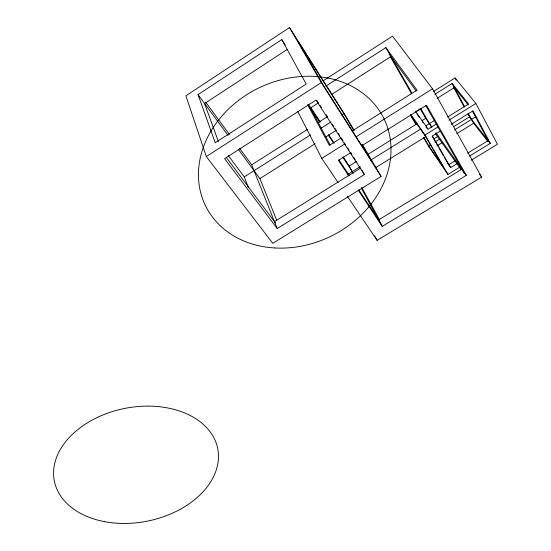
<?xml version="1.0" encoding="UTF-8"?>
<svg xmlns="http://www.w3.org/2000/svg" width="551" height="551" viewBox="0 0 551 551"><rect width="100%" height="100%" fill="white"/><g stroke="black" fill="none" stroke-linecap="round" stroke-linejoin="round"><path stroke-width="0.83" d="M354.265 130.656L346.049 116.626L289.523 27.55L185.887 95.791L206.315 156.553L272.773 243.294L381.085 176.451L362.489 144.693M281.761 39.589L306.211 84.055L215.227 142.737L198.029 94.607L281.761 39.589L285.239 44.982M287.14 49.5L204.586 103.519L218.382 141.511M323.265 80.708L392.491 36.166L432.549 88.814L481.636 177.112L377.111 240.353L347.275 196.163M206.315 156.553L321.295 82.588L289.523 27.55M325.868 86.128L385.865 47.613L417.017 90.13L352.509 130.745M310.44 107.996L318.347 102.941M331.289 94.662L390.955 56.498M361.938 170.204L364.376 174.55L277.229 228.548L251.704 164.825L307.492 129.361M318.361 122.453L327.776 116.468M248.253 187.319L244.265 176.899L310.585 134.837M320.73 128.404L330.875 121.971M341.744 115.076L343.92 113.699L298.463 42.09L324.167 86.535L371.711 161.202L362.159 144.872M276.767 220.338L259.886 178.607L315.172 143.666M326.082 136.772L336.268 130.339M340.917 138.053L329.319 145.354L307.706 104.842M338.135 182.622L321.777 158.392L344.368 144.204M356.029 136.882L432.549 88.814M433.348 91.562L455.071 77.932L475.871 103.471L497.436 144.245L471.236 160.217M434.822 94.331L452.151 83.47L468.598 103.987L447.632 116.998M415.468 111.894L420.509 108.74M437.074 98.381L454.361 87.561M350.829 152.606L338.452 160.348L348.804 175.969M361.752 145.774L426.543 105.234L466.311 175.321L382.222 226.378L358.219 190.164M353.088 173.09L349.21 166.003L356.497 161.464M368.144 154.204L416.942 123.796M422.038 120.621L425.682 118.355L431.929 127.116M347.888 174.309L360.271 166.609M371.188 159.818L420.695 129.044M425.792 125.876L434.34 120.559M274.46 221.626L360.712 168.034M436.785 123.734L428.106 129.12L415.571 111.33M410.922 114.684L425.014 135.002L438.086 126.895M448.989 120.139L475.871 103.471M375.486 167.773L425.93 136.517M440.366 131.014L432.397 135.945L450.635 167.58L457.13 163.613M451.235 124.285L472.972 110.834L490.335 143.336L469.404 156.119M433.789 138.955L438.162 136.249M453.473 126.785L469.521 116.867L490.335 143.336M423.981 137.743L428.712 145.85L430.737 144.596M434.897 142.027L439.292 139.313M454.678 129.816L475.637 116.874M437.081 145.808L442.191 142.654M456.807 133.645L473.612 123.286L487.676 141.214M455.243 160.72L448.659 164.749L444.423 157.407M467.682 153.116L488.172 140.588M423.457 137.323L429.091 146.965L447.942 174.412L459.589 167.311M378.654 219.849L461.917 169.15M453.37 86.328L468.171 104.835M277.229 228.548L224.594 158.633L316.012 100.082L364.376 174.55M226.296 157.476L275.479 222.99M228.321 155.582L244.265 176.899M205.613 102.1L229.416 134.499M239.547 148.281L251.704 164.825M198.029 94.607L228.045 135.374M238.246 149.225L259.886 178.607M479.597 174.336L481.636 177.112M389.158 54.032L416.219 91.094M435.931 132.722L466.311 175.321M435.455 133.618L461.139 169.715M416.914 113.954L419.332 117.391M422.231 121.509L423.202 122.88M426.102 126.999L427.548 129.058M447.674 163.337L450.635 167.58M428.712 145.85L443.762 167.738L425.448 136.276L410.647 114.911L416.239 124.485M338.893 159.804L349.306 175.535M358.77 189.826L380.982 223.369M310.406 106.963L320.221 121.902M328.637 134.706L334.25 143.239M343.135 156.76L349.21 166.003M308.133 104.497L319.835 122.288M328.3 135.147L333.465 143.005M342.867 157.297L353.163 172.952M316.832 100.42L318.23 102.576M320.097 105.455L321.495 107.61M326.164 114.808L327.57 116.964M332.239 124.154L333.637 126.31M335.036 128.473L335.972 129.912M338.307 133.507L339.705 135.663M341.103 137.819L342.977 140.698M344.375 142.854L345.773 145.016M347.64 147.895L349.045 150.051M350.443 152.207L351.841 154.363M353.714 157.242L355.113 159.404M321.295 82.588L381.085 176.451M410.454 115.056L416.088 124.705M343.92 113.699L353.473 130.029M425.014 135.002L447.942 174.412M432.142 136.118L438.073 146.394M438.92 147.861L443.576 155.933M385.865 47.613L411.907 93.036M420.881 108.699L431.495 127.212M390.335 56.76L411.625 93.863M420.144 108.705L425.682 118.355M425.654 105.337L464.459 173.627M361.704 187.306L379.281 219.381M361.332 188.173L382.222 226.378M452.151 83.47L464.734 106.825M468.329 113.492L473.612 123.286M453.604 87.354L464.211 107.032M467.889 113.843L469.521 116.867M455.071 77.932L456.276 80.191M472.441 111.171L488.875 141.903M309.221 105.723L330.249 145.023M374.714 235.828L377.111 240.353M297.692 111.295L321.777 158.392M274.88 247.964A99.29 82.457 -26 0 0 386.23 123.851A99.29 82.457 -26 0 0 223.038 114.725A99.29 82.457 -26 0 0 274.88 247.964M104.359 521.618A83.284 57.49 -11.2 0 0 217.79 448.996A83.284 57.49 -11.2 0 0 85.908 423.767A83.284 57.49 -11.2 0 0 104.359 521.618"/></g></svg>
